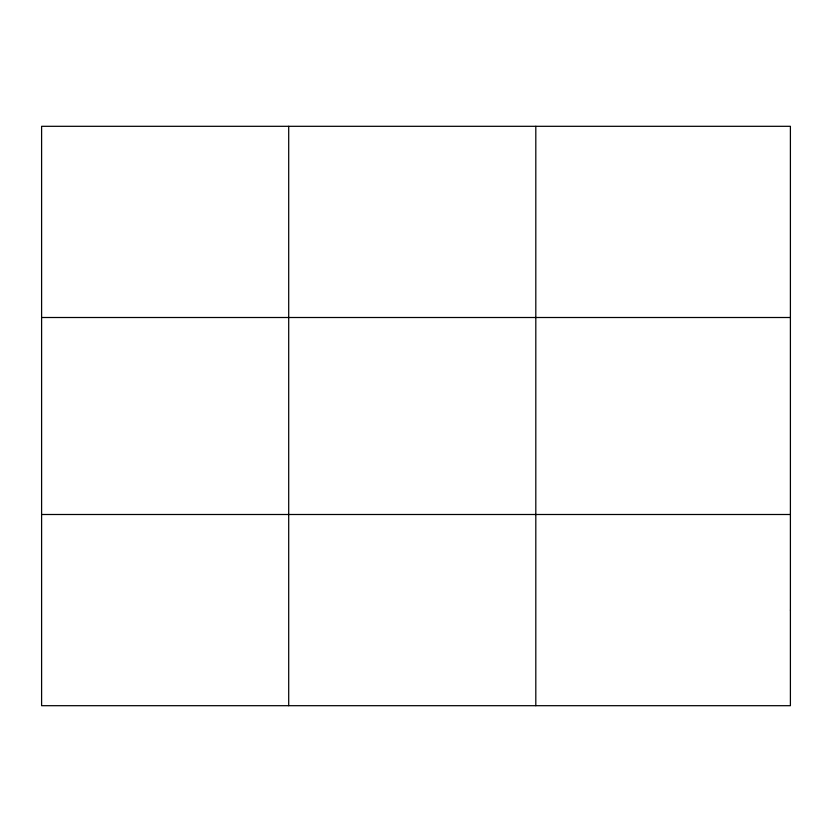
<?xml version="1.0" encoding="UTF-8"?>
<svg xmlns="http://www.w3.org/2000/svg" width="832" height="832" viewBox="0 0 832 832"><rect width="100%" height="100%" fill="white"/><g stroke="black" fill="none" stroke-linecap="round" stroke-linejoin="round"><path stroke-width="1.25" d="M288.704 705.692L288.704 126.308M535.808 705.692L535.808 126.308M41.6 317.502L790.4 317.502M41.6 514.498L790.4 514.498M790.4 610.095L790.4 705.692L41.6 705.692L41.6 126.308L790.4 126.308L790.4 610.095"/></g></svg>
